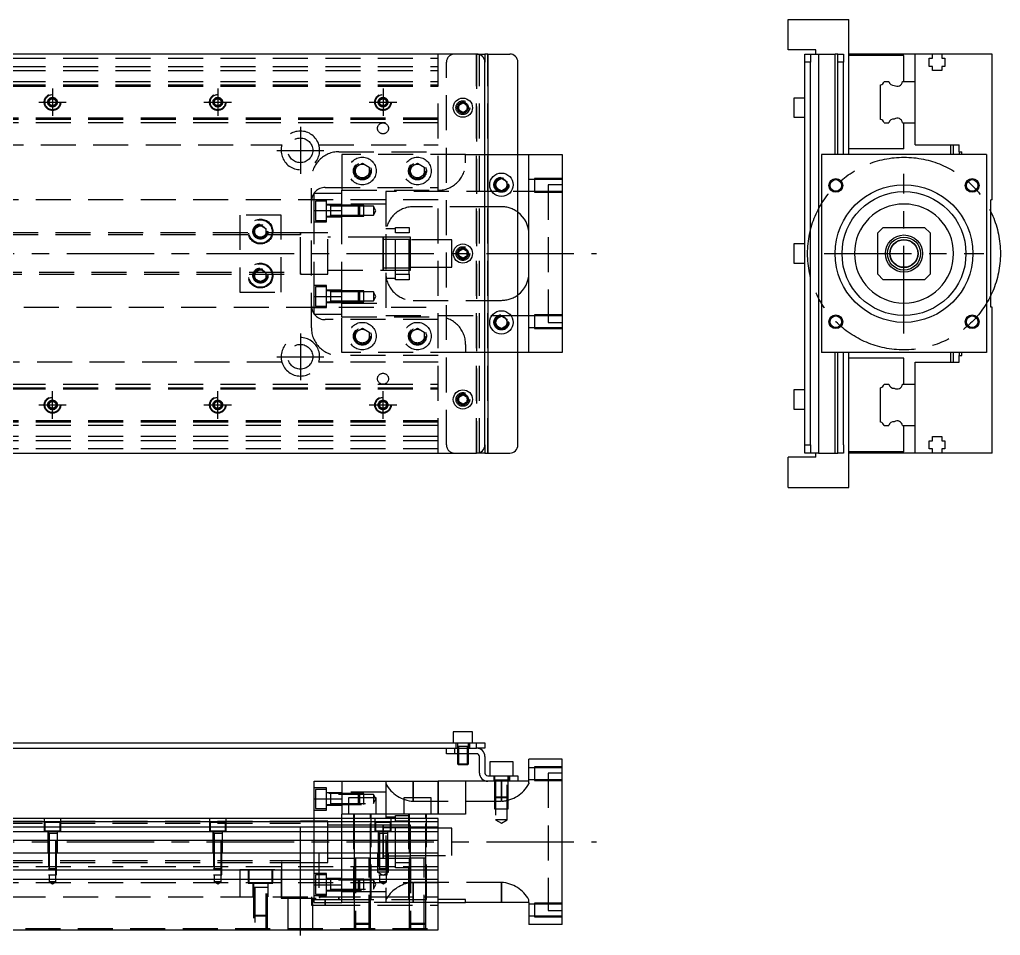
# Model space of a CAD drawing. Extents: x -13 to 681, y -282 to 87.
# Drawn here: x 325.1 to 681.2, y -247.7 to 85 of the extents above; entities that cross this region are included whole.
import ezdxf

# ---------------------------------------------------------------- set-up
doc = ezdxf.new("R2010")
doc.units = 0
doc.linetypes.add('CENTER', pattern=[50.8, 31.75, -6.35, 6.35, -6.35])
doc.linetypes.add('DASHED', pattern=[19.05, 12.7, -6.35])
doc.layers.get('0').update_dxf_attribs({"linetype": 'CONTINUOUS'})
doc.layers.add('CENTER', color=1, linetype='CENTER')

msp = doc.modelspace()

# ---------------------------------------------------------------- linework, layer by layer
at = {"color": 7, "linetype": 'CONTINUOUS'}
for p, q in [((604.16, 74), (604.16, 85)), ((604.16, 85), (626.16, 85)), ((626.16, 36), (626.16, 85)), ((491, 72.5), (3, 72.5)), ((491, 72.5), (494, 72.5)), ((494, 72.5), (494, 69.5)), ((495, 72.5), (494, 72.5)), ((495, 72.5), (495, -72.5)), ((495, 72.5), (503, 72.5)), ((614.16, 74), (604.16, 74)), ((610.16, 72.5), (612.16, 72.5)), ((610.16, 69.5), (610.16, 72.5)), ((612.16, 72.5), (615.16, 72.5)), ((612.16, 72.5), (612.16, 69.5)), ((614.16, 72.5), (614.16, 74)), ((615.16, 72.5), (615.16, -72.5)), ((615.16, 72.5), (621.16, 72.5)), ((621.16, 36), (621.16, 72.5)), ((622.16, 72.5), (621.16, 72.5)), ((622.16, 72.5), (624.16, 72.5)), ((622.16, 69.5), (622.16, 72.5)), ((624.16, 72.5), (624.16, 69.5)), ((650.16, 72.5), (626.16, 72.5)), ((646.16, 72), (626.16, 72)), ((646.16, 62.5), (646.16, 72)), ((656.46, 72.5), (650.16, 72.5)), ((650.16, 62.5), (650.16, 72.5)), ((659.86, 72.5), (656.46, 72.5)), ((656.46, 71), (656.46, 72.5)), ((659.86, 72.5), (659.86, 71)), ((678.16, 72.5), (659.86, 72.5)), ((678.16, 19.5), (678.16, 72.5)), ((494, -69.5), (494, 69.5)), ((506, -69.5), (506, 69.5)), ((612.16, 69.5), (610.16, 69.5)), ((610.16, -69.5), (610.16, 69.5)), ((612.16, -69.5), (612.16, 69.5)), ((624.16, 69.5), (622.16, 69.5)), ((622.16, 36), (622.16, 69.5)), ((624.16, 36), (624.16, 69.5)), ((655.31, 71), (656.46, 71)), ((655.31, 68), (655.31, 71)), ((656.46, 68), (655.31, 68)), ((656.46, 66.5), (656.46, 68)), ((659.86, 71), (661.01, 71)), ((659.86, 68), (659.86, 66.5)), ((661.01, 68), (659.86, 68)), ((661.01, 71), (661.01, 68)), ((659.86, 66.5), (656.46, 66.5)), ((637.66, 48.752272), (637.66, 61.247728)), ((638.912272, 62.5), (640.68668, 62.5)), ((645.637372, 62.5), (650.16, 62.5)), ((650.16, 47.5), (650.16, 62.5)), ((650.16, 47.5), (650.16, 62.5)), ((484.5, 53.866026), (486, 54.73205)), ((484.5, 52.133974), (484.5, 53.866026)), ((486, 54.73205), (487.5, 53.866026)), ((487.5, 53.866026), (487.5, 52.133974)), ((606.16, 56.5), (606.16, 53)), ((610.16, 56.5), (606.16, 56.5)), ((486, 51.26795), (484.5, 52.133974)), ((487.5, 52.133974), (486, 51.26795)), ((606.16, 53), (606.16, 49.5)), ((606.16, 49.5), (610.16, 49.5)), ((638.912272, 47.5), (640.68668, 47.5)), ((645.637372, 47.5), (650.16, 47.5)), ((646.16, 38), (646.16, 47.5)), ((650.16, 39.5), (650.16, 47.5)), ((650.16, 39.5), (666.16, 39.5)), ((663.16, 36), (663.16, 39.5)), ((664.16, 36), (664.16, 39.5)), ((666.16, 37), (666.16, 39.5)), ((506, 36), (510, 36)), ((510, -36), (510, 36)), ((510, 36), (522, 36)), ((522, 36), (522, -36)), ((676.16, 36), (616.16, 36)), ((616.16, 36), (616.16, -36)), ((646.16, 38), (626.16, 38)), ((666.16, 37), (667.16, 37)), ((666.16, 37), (666.16, 36)), ((667.16, 36), (667.16, 37)), ((676.16, 36), (676.16, -36)), ((498, 26.1547), (500, 27.309402)), ((498, 23.8453), (498, 26.1547)), ((500, 27.309402), (502, 26.1547)), ((502, 26.1547), (502, 23.8453)), ((500, 22.690598), (498, 23.8453)), ((502, 23.8453), (500, 22.690598)), ((677.66, -19.5), (677.66, 19.5)), ((678.16, 19.5), (677.66, 19.5)), ((638.66, 9.5), (636.66, 7.5)), ((636.66, -7.5), (636.66, 7.5)), ((638.66, 9.5), (653.66, 9.5)), ((655.66, 7.5), (653.66, 9.5)), ((655.66, 7.5), (655.66, -7.5)), ((484.5, 0.866026), (486, 1.73205)), ((484.5, -0.866026), (484.5, 0.866026)), ((486, 1.73205), (487.5, 0.866026)), ((487.5, 0.866026), (487.5, -0.866026)), ((606.16, 3.5), (606.16, 0)), ((610.16, 3.5), (606.16, 3.5)), ((606.16, 0), (606.16, -3.5)), ((486, -1.73205), (484.5, -0.866026)), ((487.5, -0.866026), (486, -1.73205)), ((606.16, -3.5), (610.16, -3.5)), ((636.66, -7.5), (638.66, -9.5)), ((653.66, -9.5), (638.66, -9.5)), ((653.66, -9.5), (655.66, -7.5)), ((678.16, -19.5), (677.66, -19.5)), ((678.16, -72.5), (678.16, -19.5)), ((498, -23.8453), (500, -22.690598)), ((498, -26.1547), (498, -23.8453)), ((500, -22.690598), (502, -23.8453)), ((502, -23.8453), (502, -26.1547)), ((500, -27.309402), (498, -26.1547)), ((502, -26.1547), (500, -27.309402)), ((510, -36), (506, -36)), ((522, -36), (510, -36)), ((676.16, -36), (616.16, -36)), ((621.16, -72.5), (621.16, -36)), ((622.16, -69.5), (622.16, -36)), ((624.16, -69.5), (624.16, -36)), ((626.16, -85), (626.16, -36)), ((646.16, -38), (626.16, -38)), ((646.16, -47.5), (646.16, -38)), ((663.16, -39.5), (663.16, -36)), ((664.16, -39.5), (664.16, -36)), ((666.16, -36), (666.16, -37)), ((666.16, -37), (667.16, -37)), ((666.16, -39.5), (666.16, -37)), ((667.16, -37), (667.16, -36)), ((650.16, -39.5), (666.16, -39.5)), ((650.16, -47.5), (650.16, -39.5)), ((606.16, -49.5), (606.16, -53)), ((610.16, -49.5), (606.16, -49.5)), ((637.66, -61.247728), (637.66, -48.752272)), ((638.912272, -47.5), (640.68668, -47.5)), ((645.637372, -47.5), (650.16, -47.5)), ((650.16, -62.5), (650.16, -47.5)), ((650.16, -62.5), (650.16, -47.5)), ((484.5, -52.133974), (486, -51.26795)), ((484.5, -53.866026), (484.5, -52.133974)), ((486, -51.26795), (487.5, -52.133974)), ((487.5, -52.133974), (487.5, -53.866026)), ((606.16, -53), (606.16, -56.5)), ((486, -54.73205), (484.5, -53.866026)), ((487.5, -53.866026), (486, -54.73205)), ((606.16, -56.5), (610.16, -56.5)), ((638.912272, -62.5), (640.68668, -62.5)), ((645.637372, -62.5), (650.16, -62.5)), ((646.16, -72), (646.16, -62.5)), ((650.16, -72.5), (650.16, -62.5)), ((656.46, -66.5), (659.86, -66.5)), ((656.46, -68), (656.46, -66.5)), ((659.86, -66.5), (659.86, -68)), ((494, -69.5), (494, -72.5)), ((610.16, -69.5), (612.16, -69.5)), ((610.16, -72.5), (610.16, -69.5)), ((612.16, -69.5), (612.16, -72.5)), ((622.16, -72.5), (622.16, -69.5)), ((624.16, -69.5), (624.16, -72.5)), ((655.31, -71), (655.31, -68)), ((655.31, -68), (656.46, -68)), ((656.46, -71), (655.31, -71)), ((656.46, -72.5), (656.46, -71)), ((659.86, -68), (661.01, -68)), ((661.01, -71), (659.86, -71)), ((659.86, -71), (659.86, -72.5)), ((661.01, -68), (661.01, -71)), ((3, -72.5), (491, -72.5)), ((494, -72.5), (491, -72.5)), ((494, -72.5), (495, -72.5)), ((495, -72.5), (503, -72.5)), ((604.16, -85), (604.16, -74)), ((614.16, -74), (604.16, -74)), ((612.16, -72.5), (610.16, -72.5)), ((615.16, -72.5), (612.16, -72.5)), ((614.16, -74), (614.16, -72.5)), ((615.16, -72.5), (621.16, -72.5)), ((621.16, -72.5), (622.16, -72.5)), ((624.16, -72.5), (622.16, -72.5)), ((646.16, -72), (626.16, -72)), ((650.16, -72.5), (626.16, -72.5)), ((656.46, -72.5), (650.16, -72.5)), ((659.86, -72.5), (656.46, -72.5)), ((678.16, -72.5), (659.86, -72.5)), ((604.16, -85), (626.16, -85)), ((489.5, -173.72), (482.5, -173.72)), ((482.5, -173.72), (482.5, -177.72)), ((489.5, -177.72), (489.5, -173.72)), ((297, -177.72), (491, -177.72)), ((491, -179.72), (491, -177.72)), ((491, -177.72), (494, -177.72)), ((494, -177.72), (494, -179.72)), ((297, -179.72), (483, -179.72)), ((480, -181.72), (480, -179.72)), ((483, -179.72), (483, -181.72)), ((483, -179.72), (491, -179.72)), ((483, -179.72), (491, -179.72)), ((494, -179.72), (491, -179.72)), ((483, -181.72), (480, -181.72)), ((491, -181.72), (483, -181.72)), ((484, -181.72), (484, -185.37)), ((484.35, -181.72), (484.35, -185.72)), ((487.65, -185.72), (487.65, -181.72)), ((488, -185.37), (488, -181.72)), ((492, -188.72), (492, -182.72)), ((494, -182.72), (494, -188.72)), ((504.25, -184.72), (495.75, -184.72)), ((495.75, -184.72), (495.75, -189.72)), ((504.25, -189.72), (504.25, -184.72)), ((510, -191.72), (510, -183.72)), ((522, -183.72), (510, -183.72)), ((522, -243.72), (522, -183.72)), ((484, -185.37), (488, -185.37)), ((484, -185.37), (484.35, -185.72)), ((487.65, -185.72), (484.35, -185.72)), ((487.65, -185.72), (488, -185.37)), ((432, -191.72), (442, -191.72)), ((432, -198.067524), (432, -191.72)), ((442, -191.72), (442, -203.72)), ((442, -191.72), (477, -191.72)), ((477, -203.72), (477, -191.72)), ((487, -191.72), (477, -191.72)), ((495, -191.72), (487, -191.72)), ((487, -191.72), (487, -203.72)), ((495, -189.72), (503, -189.72)), ((503, -191.72), (495, -191.72)), ((503, -191.72), (503, -189.72)), ((503, -189.72), (506, -189.72)), ((506, -191.72), (503, -191.72)), ((506, -189.72), (506, -191.72)), ((510, -191.72), (506, -191.72)), ((432, -198.067524), (442, -198.067524)), ((432, -205.22), (432, -198.067524)), ((454.5, -197.72), (444.5, -197.72)), ((444.5, -197.72), (444.5, -203.72)), ((454.5, -203.72), (454.5, -197.72)), ((474.5, -197.72), (464.5, -197.72)), ((464.5, -197.72), (464.5, -203.72)), ((474.5, -203.72), (474.5, -197.72)), ((477, -205.22), (292.5, -205.22)), ((477, -206.472272), (292.5, -206.472272)), ((442, -205.22), (442, -203.72)), ((487, -203.72), (442, -203.72)), ((477, -245.72), (477, -205.22)), ((292.5, -208.24668), (477, -208.24668)), ((457, -213.72), (457, -207.719994)), ((457, -219.720006), (457, -207.719994)), ((457, -208.595), (457, -209.72)), ((458, -208.595), (457, -208.595)), ((459.75, -208.595), (458, -208.595)), ((461.5, -208.595), (459.75, -208.595)), ((466.5, -208.595), (461.5, -208.595)), ((467, -208.595), (466.5, -208.595)), ((477, -210.143076), (292.5, -210.143076)), ((477, -213.197372), (292.5, -213.197372)), ((457, -210.719788), (457, -218.845)), ((17, -217.72), (477, -217.72)), ((457, -219.720006), (457, -218.845)), ((457, -218.845), (467, -218.845)), ((472.500006, -219.72), (466.499994, -219.72)), ((472.500006, -219.72), (466.499994, -219.72)), ((477, -224.02), (17, -224.02)), ((477, -227.42), (17, -227.42)), ((487, -234.72), (477, -234.72)), ((487, -235.72), (487, -234.72)), ((477, -235.72), (487, -235.72)), ((510, -235.72), (487, -235.72)), ((510, -235.72), (510, -243.72)), ((522, -243.72), (510, -243.72)), ((17, -245.72), (477, -245.72))]:
    msp.add_line(p, q, dxfattribs=at)
at = {"color": 3, "linetype": 'DASHED'}
for p, q in [((477, -72.5), (477, 72.5)), ((491, -72.5), (491, 72.5)), ((491, 72.5), (491, -72.5)), ((492, -72.5), (492, 72.5)), ((495, -72.5), (495, 72.5)), ((17, 71), (477, 71)), ((17, 68), (477, 68)), ((480, -69.5), (480, 69.5)), ((17, 66.5), (477, 66.5)), ((17, 62.5), (477, 62.5)), ((17, 61.247728), (477, 61.247728)), ((17, 61.1147), (477, 61.1147)), ((17, 61.1), (477, 61.1)), ((17, 60.8), (477, 60.8)), ((335.5, 55), (335.52041, 55.24661)), ((335.75, 55.721688), (337, 56.443376)), ((335.75, 54.278312), (335.75, 55.721688)), ((337, 53.556624), (335.75, 54.278312)), ((337, 56.443376), (338.25, 55.721688)), ((338.25, 54.278312), (337, 53.556624)), ((338.25, 55.721688), (338.25, 54.278312)), ((395.75, 55.721688), (397, 56.443376)), ((395.75, 54.278312), (395.75, 55.721688)), ((397, 53.556624), (395.75, 54.278312)), ((397, 56.443376), (398.25, 55.721688)), ((398.25, 54.278312), (397, 53.556624)), ((398.25, 55.721688), (398.25, 54.278312)), ((398.477374, 55.25955), (398.5, 55)), ((455.75, 55.721688), (457, 56.443376)), ((455.75, 54.278312), (455.75, 55.721688)), ((457, 53.556624), (455.75, 54.278312)), ((457, 56.443376), (458.25, 55.721688)), ((458.25, 54.278312), (457, 53.556624)), ((458.25, 55.721688), (458.25, 54.278312)), ((458.477374, 55.25955), (458.5, 55)), ((484, 53), (484.030168, 53.346066)), ((477, 49.2), (17, 49.2)), ((477, 48.9), (17, 48.9)), ((477, 48.8853), (17, 48.8853)), ((477, 48.752272), (17, 48.752272)), ((477, 47.5), (17, 47.5)), ((313.708204, 39.5), (420.291796, 39.5)), ((433.708204, 39.5), (477, 39.5)), ((441, 37), (477, 37)), ((442, 36), (442, 23)), ((487, 36), (442, 36)), ((487, 33), (487, 36)), ((487, 36), (494, 36)), ((494, 36), (506, 36)), ((447, 31.443376), (449.5, 32.886752)), ((449.5, 32.886752), (452, 31.443376)), ((467, 31.443376), (469.5, 32.886752)), ((469.5, 32.886752), (472, 31.443376)), ((447, 28.556624), (447, 31.443376)), ((449.5, 27.113248), (447, 28.556624)), ((452, 28.556624), (449.5, 27.113248)), ((452, 31.443376), (452, 28.556624)), ((452.477798, 30.364306), (452.5, 30)), ((466.5, 30), (466.520026, 30.346056)), ((467, 28.556624), (467, 31.443376)), ((469.5, 27.113248), (467, 28.556624)), ((472, 28.556624), (469.5, 27.113248)), ((472, 31.443376), (472, 28.556624)), ((431, -27), (431, 27)), ((502.483582, 25.286038), (502.5, 25)), ((512, 26.848738), (510, 26.848738)), ((512, 27.248732), (512, 22.248742)), ((522, 27.248732), (512, 27.248732)), ((522, 26.848738), (512, 26.848738)), ((517, 25), (517, -25)), ((522, 25), (517, 25)), ((432, 15.652476), (432, 22)), ((432, 22), (442, 22)), ((436, 24), (477, 24)), ((442, 15.652476), (442, 23)), ((442, 23), (477, 23)), ((442, 15.652476), (442, 22)), ((458, 22.5), (458, 7)), ((500, 22.5), (458, 22.5)), ((517, 22.5), (500, 22.5)), ((510, 22.648738), (512, 22.648738)), ((512, 22.648738), (522, 22.648738)), ((512, 22.248742), (522, 22.248742)), ((477, 19.5), (78.969694, 19.5)), ((436.5, 19.55635), (432, 19.55635)), ((432.5, 19.05635), (432.5, 12.05635)), ((436.5, 19.05635), (432.5, 19.05635)), ((436.5, 11.55635), (436.5, 19.55635)), ((442, 17.80635), (436.5, 17.80635)), ((458, 18), (442, 18)), ((458, 18), (442, 18)), ((432, -15.652476), (432, 15.652476)), ((432, 15.652476), (442, 15.652476)), ((437.905, 17.55635), (436.5, 17.55635)), ((442, 17.556346), (437.895, 17.55635)), ((437.9, 17.556354), (437.9, 13.556344)), ((437.9, 17.556354), (437.9, 13.556344)), ((437.9, 17.55635), (437.9, 17.339888)), ((437.9, 17.33964), (437.9, 17.55635)), ((442, 17.20635), (437.9, 17.20635)), ((448.15, 17.55635), (442, 17.556346)), ((448.15, 17.556344), (442, 17.556344)), ((448.5, 17.20635), (442, 17.20635)), ((448.5, 17.20635), (442, 17.20635)), ((442, -15.652476), (442, 15.652476)), ((442, -15.652476), (442, 15.652476)), ((448.15, 13.55635), (448.15, 17.55635)), ((448.5, 17.20635), (448.15, 17.55635)), ((450, 17.556344), (448.15, 17.556344)), ((448.5, 17.20635), (448.5, 13.90635)), ((450, 17.20635), (448.5, 17.20635)), ((450, 13.556354), (450, 17.556344)), ((453.5, 17.20635), (450, 17.20635)), ((453.5, 17.20635), (453.5, 13.90635)), ((454.452628, 15.55635), (453.5, 17.20635)), ((453.5, 13.90635), (454.452628, 15.55635)), ((494, 17), (468, 17)), ((500, 17), (494, 17)), ((420, 14), (405, 14)), ((405, 14), (405, -14)), ((420, -14), (420, 14)), ((432, 11.55635), (436.5, 11.55635)), ((432.5, 12.05635), (436.5, 12.05635)), ((436.5, 13.55635), (437.905, 13.55635)), ((436.5, 13.30635), (442, 13.30635)), ((437.895, 13.55635), (442, 13.556352)), ((437.9, 13.90635), (442, 13.90635)), ((437.9, 13.55635), (437.9, 13.773016)), ((437.9, 13.77281), (437.9, 13.55635)), ((442, 13.90635), (448.5, 13.90635)), ((442, 13.90635), (448.5, 13.90635)), ((442, 13.556354), (448.15, 13.556354)), ((442, 13.556352), (448.15, 13.55635)), ((448.15, 13.55635), (448.5, 13.90635)), ((448.15, 13.556354), (450, 13.556354)), ((448.5, 13.90635), (450, 13.90635)), ((450, 13.90635), (453.5, 13.90635)), ((427.005, 7.5), (275, 7.5)), ((410.5, 9.1547), (412.5, 10.309402)), ((410.5, 6.8453), (410.5, 9.1547)), ((412.5, 10.309402), (414.5, 9.1547)), ((414.5, 9.1547), (414.5, 6.8453)), ((414.983582, 8.286038), (415, 8)), ((432, 7.5), (426.995, 7.5)), ((427, -7.500006), (427, 7.500006)), ((427, 6.75), (427, 7.500006)), ((427, 6.951128), (427, 7.5)), ((427, 7.5), (427, 6.951128)), ((437, 7.5), (432, 7.5)), ((437, 7.5), (432, 7.5)), ((437, -7.5), (437, 7.5)), ((437, -7.5), (437, 7.5)), ((461.5, 9), (458, 9)), ((461.5, 9.5), (466.5, 9.5)), ((461.5, 7.5), (461.5, 9.5)), ((461.5, -7.5), (461.5, 7.5)), ((466.5, 7.5), (461.5, 7.5)), ((466.5, 9.5), (466.5, 7.5)), ((466.5, -7.5), (466.5, 7.5)), ((427, 6.75), (275, 6.75)), ((412.5, 5.690598), (410.5, 6.8453)), ((414.5, 6.8453), (412.5, 5.690598)), ((427, -6.951128), (427, 6.951128)), ((427, -6.75), (427, 6.75)), ((457.005, 6), (437, 6)), ((456.995, 6), (437, 6)), ((466.5, 6), (456.995, 6)), ((457.005, 6), (456.995, 6)), ((457, -6.000006), (457, 6.000006)), ((457, 5.125), (457, 6.000006)), ((457, 5.325034), (457, 6)), ((457, 6), (457, -5.999164)), ((457, 5.125), (457, -5.125)), ((467, 5.125), (457, 5.125)), ((466.5, 6), (457.005, 6)), ((458, 7), (458, -7)), ((467, 6), (466.5, 6)), ((467, -6), (467, 6)), ((480, 5), (467, 5)), ((482, 5), (480, 5)), ((482, -5), (482, 5)), ((484, 0), (484.023172, 0.30356)), ((275, -6.75), (427, -6.75)), ((410.5, -6.8453), (412.5, -5.690598)), ((410.5, -9.1547), (410.5, -6.8453)), ((412.5, -5.690598), (414.5, -6.8453)), ((414.5, -6.8453), (414.5, -9.1547)), ((427, -7.500006), (427, -6.75)), ((427, -7.5), (427, -6.951128)), ((427, -6.951128), (427, -7.5)), ((437, -6), (457.005, -6)), ((437, -6), (456.995, -6)), ((456.995, -6), (466.5, -6)), ((456.995, -6), (457.005, -6)), ((457, -6.000006), (457, -5.125)), ((457, -5.125), (467, -5.125)), ((457, -6), (457, -5.325218)), ((457, -5.999164), (457, -6)), ((457.005, -6), (466.5, -6)), ((458, -7), (458, -22.5)), ((466.5, -6), (467, -6)), ((467, -5), (480, -5)), ((480, -5), (482, -5)), ((275, -7.5), (427.005, -7.5)), ((410, -8), (410.018502, -7.696412)), ((412.5, -10.309402), (410.5, -9.1547)), ((414.5, -9.1547), (412.5, -10.309402)), ((426.995, -7.5), (432, -7.5)), ((432, -7.5), (437, -7.5)), ((432, -7.5), (437, -7.5)), ((458, -9), (461.5, -9)), ((461.5, -7.5), (466.5, -7.5)), ((461.5, -9.5), (461.5, -7.5)), ((466.5, -9.5), (461.5, -9.5)), ((466.5, -7.5), (466.5, -9.5)), ((405, -14), (420, -14)), ((436.5, -11.55635), (432, -11.55635)), ((432.5, -12.05635), (432.5, -19.05635)), ((436.5, -12.05635), (432.5, -12.05635)), ((436.5, -19.55635), (436.5, -11.55635)), ((442, -13.30635), (436.5, -13.30635)), ((437.905, -13.55635), (436.5, -13.55635)), ((442, -13.556352), (437.895, -13.55635)), ((437.9, -13.556344), (437.9, -17.556354)), ((437.9, -13.556344), (437.9, -17.556354)), ((437.9, -13.55635), (437.9, -13.77281)), ((437.9, -13.773058), (437.9, -13.55635)), ((442, -13.90635), (437.9, -13.90635)), ((448.15, -13.55635), (442, -13.556352)), ((448.15, -13.556352), (442, -13.556354)), ((448.5, -13.90635), (442, -13.90635)), ((448.5, -13.90635), (442, -13.90635)), ((448.15, -17.55635), (448.15, -13.55635)), ((448.5, -13.90635), (448.15, -13.55635)), ((450, -13.556354), (448.15, -13.556352)), ((448.5, -13.90635), (448.5, -17.20635)), ((450, -13.90635), (448.5, -13.90635)), ((450, -17.556344), (450, -13.556354)), ((453.5, -13.90635), (450, -13.90635)), ((453.5, -13.90635), (453.5, -17.20635)), ((454.452628, -15.55635), (453.5, -13.90635)), ((432, -15.652476), (442, -15.652476)), ((432, -22), (432, -15.652476)), ((436.5, -17.55635), (437.905, -17.55635)), ((437.895, -17.55635), (442, -17.556346)), ((437.9, -17.20635), (442, -17.20635)), ((437.9, -17.55635), (437.9, -17.339682)), ((437.9, -17.339888), (437.9, -17.55635)), ((442, -22), (442, -15.652476)), ((442, -23), (442, -15.652476)), ((442, -17.20635), (448.5, -17.20635)), ((442, -17.20635), (448.5, -17.20635)), ((442, -17.556344), (448.15, -17.556346)), ((442, -17.556346), (448.15, -17.55635)), ((448.15, -17.55635), (448.5, -17.20635)), ((448.15, -17.556346), (450, -17.556344)), ((448.5, -17.20635), (450, -17.20635)), ((450, -17.20635), (453.5, -17.20635)), ((453.5, -17.20635), (454.452628, -15.55635)), ((468, -17), (494, -17)), ((494, -17), (500, -17)), ((78.969694, -19.5), (477, -19.5)), ((432, -19.55635), (436.5, -19.55635)), ((432.5, -19.05635), (436.5, -19.05635)), ((436.5, -17.80635), (442, -17.80635)), ((442, -18), (458, -18)), ((442, -18), (458, -18)), ((432, -22), (442, -22)), ((477, -24), (436, -24)), ((442, -23), (477, -23)), ((442, -36), (442, -23)), ((458, -22.5), (500, -22.5)), ((500, -22.5), (517, -22.5)), ((502.483582, -24.713962), (502.5, -25)), ((512, -22.648738), (510, -22.648738)), ((512, -22.248742), (512, -27.248732)), ((522, -22.248742), (512, -22.248742)), ((522, -22.648738), (512, -22.648738)), ((447, -28.556624), (449.5, -27.113248)), ((449.5, -27.113248), (452, -28.556624)), ((467, -28.556624), (469.5, -27.113248)), ((469.5, -27.113248), (472, -28.556624)), ((510, -26.848738), (512, -26.848738)), ((512, -26.848738), (522, -26.848738)), ((512, -27.248732), (522, -27.248732)), ((517, -25), (522, -25)), ((446.5, -30), (446.520026, -29.653944)), ((447, -31.443376), (447, -28.556624)), ((449.5, -32.886752), (447, -31.443376)), ((452, -31.443376), (449.5, -32.886752)), ((452, -28.556624), (452, -31.443376)), ((466.5, -30), (466.520026, -29.653944)), ((467, -31.443376), (467, -28.556624)), ((469.5, -32.886752), (467, -31.443376)), ((472, -31.443376), (469.5, -32.886752)), ((472, -28.556624), (472, -31.443376)), ((487, -33), (487, -36)), ((477, -37), (441, -37)), ((487, -36), (442, -36)), ((494, -36), (487, -36)), ((506, -36), (494, -36)), ((420.291796, -39.5), (313.708204, -39.5)), ((477, -39.5), (433.708204, -39.5)), ((17, -47.5), (477, -47.5)), ((17, -48.752272), (477, -48.752272)), ((17, -48.8853), (477, -48.8853)), ((17, -48.9), (477, -48.9)), ((17, -49.2), (477, -49.2)), ((484, -53), (484.030168, -52.653934)), ((335.75, -54.278312), (337, -53.556624)), ((335.75, -55.721688), (335.75, -54.278312)), ((337, -56.443376), (335.75, -55.721688)), ((337, -53.556624), (338.25, -54.278312)), ((338.25, -55.721688), (337, -56.443376)), ((338.25, -54.278312), (338.25, -55.721688)), ((338.477374, -54.74045), (338.5, -55)), ((395.75, -54.278312), (397, -53.556624)), ((395.75, -55.721688), (395.75, -54.278312)), ((397, -56.443376), (395.75, -55.721688)), ((397, -53.556624), (398.25, -54.278312)), ((398.25, -55.721688), (397, -56.443376)), ((398.25, -54.278312), (398.25, -55.721688)), ((398.477374, -54.74045), (398.5, -55)), ((455.75, -54.278312), (457, -53.556624)), ((455.75, -55.721688), (455.75, -54.278312)), ((457, -56.443376), (455.75, -55.721688)), ((457, -53.556624), (458.25, -54.278312)), ((458.25, -55.721688), (457, -56.443376)), ((458.25, -54.278312), (458.25, -55.721688)), ((458.477374, -54.74045), (458.5, -55)), ((477, -60.8), (17, -60.8)), ((477, -61.1), (17, -61.1)), ((477, -61.1147), (17, -61.1147)), ((477, -61.247728), (17, -61.247728)), ((477, -62.5), (17, -62.5)), ((477, -66.5), (17, -66.5)), ((477, -68), (17, -68)), ((477, -71), (17, -71)), ((483.5, -177.72), (483.5, -179.72)), ((484, -177.72), (484, -181.72)), ((488, -181.72), (488, -177.72)), ((488.5, -179.72), (488.5, -177.72)), ((480, -179.72), (483, -179.72)), ((488.000006, -179.12), (483.999994, -179.12)), ((484.35, -179.12), (484.35, -181.72)), ((487.65, -181.72), (487.65, -179.12)), ((512, -186.871262), (510, -186.871262)), ((512, -186.471268), (512, -191.471258)), ((522, -186.471268), (512, -186.471268)), ((522, -186.871262), (512, -186.871262)), ((517, -188.72), (517, -238.72)), ((522, -188.72), (517, -188.72)), ((458, -191.72), (458, -192.336596)), ((468, -198.980598), (468, -191.72)), ((468, -191.72), (468, -198.980598)), ((477, -191.72), (477, -203.72)), ((497.25, -189.72), (497.25, -191.72)), ((502.500006, -191.32), (497.499994, -191.32)), ((497.499995, -189.72), (497.500006, -201.72)), ((497.9, -191.32), (497.9, -205.72)), ((500, -191.72), (500, -198.980598)), ((500, -198.980598), (500, -191.72)), ((502.1, -205.72), (502.1, -191.32)), ((502.499994, -201.72), (502.500005, -189.72)), ((502.75, -191.72), (502.75, -189.72)), ((510, -191.071262), (512, -191.071262)), ((517, -191.22), (510, -191.22)), ((510, -192.336596), (510, -191.72)), ((512, -191.071262), (522, -191.071262)), ((512, -191.471258), (522, -191.471258)), ((436.5, -194.16365), (432, -194.16365)), ((432.5, -194.66365), (432.5, -198.16365)), ((436.5, -194.66365), (432.5, -194.66365)), ((436.5, -202.16365), (436.5, -194.16365)), ((458, -195.72), (442, -195.72)), ((458, -192.336596), (458, -235.103404)), ((458, -192.336596), (458.037764, -192.64036)), ((510, -192.336596), (509.962236, -192.64036)), ((432.5, -198.16365), (432.5, -201.66365)), ((442, -195.91365), (436.5, -195.91365)), ((450, -196.163656), (436.5, -196.163641)), ((437.9, -196.163646), (437.9, -200.163656)), ((453.5, -196.51365), (437.9, -196.51365)), ((448.15, -198.16365), (448.15, -196.16365)), ((448.5, -196.51365), (448.15, -196.16365)), ((448.15, -200.16365), (448.15, -198.16365)), ((448.5, -196.51365), (448.5, -198.16365)), ((448.5, -198.16365), (448.5, -199.81365)), ((450, -200.163646), (450, -196.163656)), ((453.5, -196.51365), (453.5, -199.81365)), ((454.452628, -198.16365), (453.5, -196.51365)), ((453.5, -199.81365), (454.452628, -198.16365)), ((468, -198.980598), (500, -198.980598)), ((497.5, -197.32), (502.5, -197.32)), ((497.5, -197.32), (497.9, -197.72)), ((502.1, -197.72), (497.9, -197.72)), ((500, -198.980598), (502.500674, -198.62194)), ((502.1, -197.72), (502.5, -197.32)), ((432, -202.16365), (436.5, -202.16365)), ((432.5, -201.66365), (436.5, -201.66365)), ((436.5, -200.163661), (450, -200.163646)), ((436.5, -200.41365), (442, -200.41365)), ((437.9, -199.81365), (453.5, -199.81365)), ((448.15, -200.16365), (448.5, -199.81365)), ((497.500006, -201.72), (502.499994, -201.72)), ((54, -206.22), (427, -206.22)), ((334, -205.22), (334, -209.72)), ((340, -209.72), (340, -205.22)), ((394, -205.22), (394, -209.72)), ((400, -209.72), (400, -205.22)), ((427, -206.22), (426.995, -206.22)), ((427, -221.22), (427, -206.22)), ((427.005, -206.22), (427, -206.22)), ((432, -206.22), (427, -206.22)), ((432, -217.72), (432, -205.22)), ((437, -206.22), (432, -206.22)), ((437, -213.72), (437, -206.22)), ((442, -217.72), (442, -205.22)), ((446.25, -203.72), (446.25, -234.72)), ((446.5, -203.72), (446.5, -205.22)), ((446.5, -205.22), (446.5, -217.72)), ((452.5, -205.22), (452.5, -203.72)), ((452.5, -219.725), (452.5, -205.22)), ((452.75, -234.72), (452.75, -203.72)), ((454, -205.22), (454, -209.72)), ((461.5, -204.72), (458, -204.72)), ((460, -209.72), (460, -205.22)), ((461.5, -204.22), (466.5, -204.22)), ((461.5, -205.22), (461.5, -204.22)), ((461.5, -206.22), (461.5, -205.22)), ((461.5, -221.22), (461.5, -206.22)), ((466.5, -206.22), (461.5, -206.22)), ((466.25, -203.72), (466.25, -234.72)), ((466.5, -203.72), (466.5, -205.22)), ((466.5, -205.22), (466.5, -219.725)), ((472.5, -205.22), (472.5, -203.72)), ((472.5, -219.725), (472.5, -205.22)), ((472.75, -234.72), (472.75, -203.72)), ((502.1, -205.72), (497.9, -205.72)), ((497.9, -205.72), (500, -206.932436)), ((500, -206.932436), (502.1, -205.72)), ((54, -206.97), (427, -206.97)), ((334, -209.72), (340, -209.72)), ((339.75, -206.72), (334.25, -206.72)), ((334.25, -206.72), (334.25, -209.72)), ((335.25, -209.72), (335.25, -217.72)), ((335.500006, -209.72), (335.500006, -225.72)), ((338.499994, -225.72), (338.499994, -209.72)), ((338.75, -217.72), (338.75, -209.72)), ((339.75, -209.72), (339.75, -206.72)), ((394, -209.72), (400, -209.72)), ((399.75, -206.72), (394.25, -206.72)), ((394.25, -206.72), (394.25, -209.72)), ((395.25, -209.72), (395.25, -217.72)), ((395.500006, -209.72), (395.500006, -225.72)), ((398.499994, -225.72), (398.499994, -209.72)), ((398.75, -217.72), (398.75, -209.72)), ((399.75, -209.72), (399.75, -206.72)), ((442, -207.72), (437, -207.72)), ((446.5, -207.72), (442, -207.72)), ((452.5, -207.72), (446.5, -207.72)), ((454.25, -207.72), (452.5, -207.72)), ((454, -209.72), (460, -209.72)), ((459.75, -206.72), (454.25, -206.72)), ((454.25, -206.72), (454.25, -209.72)), ((457.005, -207.72), (454.25, -207.72)), ((455.25, -209.72), (455.25, -217.72)), ((455.500006, -209.72), (455.500006, -225.72)), ((458, -207.72), (456.995, -207.72)), ((457, -207.72), (457, -209.719258)), ((457, -208.394966), (457, -207.72)), ((459.75, -207.72), (458, -207.72)), ((458.499994, -225.72), (458.499994, -209.72)), ((458.75, -217.72), (458.75, -209.72)), ((459.75, -209.72), (459.75, -206.72)), ((461.5, -207.72), (459.75, -207.72)), ((466.5, -207.72), (461.5, -207.72)), ((467, -207.72), (466.5, -207.72)), ((467, -213.72), (467, -207.72)), ((472.5, -208.72), (467, -208.72)), ((477, -208.72), (472.5, -208.72)), ((482, -208.72), (477, -208.72)), ((482, -213.72), (482, -208.72)), ((338.500006, -210.72), (335.499994, -210.72)), ((335.75, -210.72), (335.75, -225.72)), ((338.25, -225.72), (338.25, -210.72)), ((398.500006, -210.72), (395.499994, -210.72)), ((395.75, -210.72), (395.75, -225.72)), ((398.25, -225.72), (398.25, -210.72)), ((458.500006, -210.72), (455.499994, -210.72)), ((455.75, -210.72), (455.75, -225.72)), ((457, -210.719914), (457, -213.519974)), ((457, -213.519974), (457, -219.719164)), ((458.25, -225.72), (458.25, -210.72)), ((437, -217.72), (437, -213.72)), ((467, -219.72), (467, -213.72)), ((482, -218.72), (482, -213.72)), ((54, -220.47), (427, -220.47)), ((420.291796, -233.72), (420.291796, -217.72)), ((432, -224.02), (432, -217.72)), ((433.708204, -217.72), (433.708204, -233.72)), ((437, -221.22), (437, -217.72)), ((437, -219.72), (442, -219.72)), ((442, -224.02), (442, -217.72)), ((442, -219.72), (446.39999, -219.72)), ((452.500006, -219.72), (446.499994, -219.72)), ((446.5, -217.72), (446.5, -219.72)), ((446.5, -219.72), (446.5, -224.02)), ((447, -219.72), (447, -245.72)), ((452, -245.72), (452, -219.72)), ((452.5, -227.42), (452.5, -219.715)), ((452.60001, -219.72), (457.005, -219.72)), ((455, -217.72), (455, -224.72)), ((456.995, -219.72), (466.39999, -219.72)), ((457, -219.719164), (457, -219.72)), ((457.005, -219.72), (466.5, -219.72)), ((459, -224.72), (459, -217.72)), ((466.5, -219.715), (466.5, -227.42)), ((467, -218.72), (482, -218.72)), ((467, -219.72), (467, -245.72)), ((472, -245.72), (472, -219.72)), ((472.5, -227.42), (472.5, -219.715)), ((477, -222.87), (17, -222.87)), ((54, -221.22), (427, -221.22)), ((335.5, -223.47), (338.5, -223.47)), ((335.5, -223.47), (335.75, -223.72)), ((338.25, -223.72), (335.75, -223.72)), ((338.25, -223.72), (338.5, -223.47)), ((395.5, -223.47), (398.5, -223.47)), ((395.5, -223.47), (395.75, -223.72)), ((398.25, -223.72), (395.75, -223.72)), ((398.25, -223.72), (398.5, -223.47)), ((405, -223.72), (405, -224.02)), ((405, -223.72), (420, -223.72)), ((405, -224.02), (405, -227.42)), ((408, -223.72), (408, -228.72)), ((408.25, -223.72), (408.25, -224.02)), ((408.25, -224.02), (408.25, -227.42)), ((416.75, -224.02), (416.75, -223.72)), ((416.75, -227.42), (416.75, -224.02)), ((417, -228.72), (417, -223.72)), ((420, -223.72), (420, -224.02)), ((420, -224.02), (420, -227.42)), ((427, -221.22), (432, -221.22)), ((432, -221.22), (437, -221.22)), ((432, -227.42), (432, -224.02)), ((442, -227.42), (442, -224.02)), ((446.5, -224.02), (446.5, -227.42)), ((455.5, -223.47), (458.5, -223.47)), ((455.5, -223.47), (455.75, -223.72)), ((458.25, -223.72), (455.75, -223.72)), ((458, -222.72), (461.5, -222.72)), ((458.25, -223.72), (458.5, -223.47)), ((461.5, -221.22), (466.5, -221.22)), ((461.5, -223.22), (461.5, -221.22)), ((466.5, -223.22), (461.5, -223.22)), ((335.500006, -225.72), (338.499994, -225.72)), ((335.75, -225.72), (335.75, -228.22)), ((338.25, -228.22), (338.25, -225.72)), ((395.500006, -225.72), (398.499994, -225.72)), ((395.75, -225.72), (395.75, -228.22)), ((398.25, -228.22), (398.25, -225.72)), ((405, -227.42), (405, -233.72)), ((408.25, -227.42), (408.25, -228.72)), ((416.75, -228.72), (416.75, -227.42)), ((420, -227.42), (420, -233.72)), ((436.5, -225.27635), (432, -225.27635)), ((432, -229.372476), (432, -227.42)), ((432.5, -225.77635), (432.5, -227.42)), ((436.5, -225.77635), (432.5, -225.77635)), ((432.5, -227.42), (432.5, -229.27635)), ((436.5, -233.27635), (436.5, -225.27635)), ((442, -227.02635), (436.5, -227.02635)), ((450, -227.276354), (436.5, -227.276339)), ((437.9, -227.276344), (437.9, -231.276354)), ((453.5, -227.62635), (437.9, -227.62635)), ((442, -234.72), (442, -227.42)), ((446.5, -227.42), (446.5, -234.72)), ((448.15, -227.42), (448.15, -227.27635)), ((448.29365, -227.42), (448.15, -227.27635)), ((448.15, -229.27635), (448.15, -227.42)), ((448.5, -227.62635), (448.29365, -227.42)), ((448.5, -227.62635), (448.5, -229.27635)), ((450, -227.42), (450, -227.276354)), ((450, -231.276344), (450, -227.42)), ((452.5, -234.72), (452.5, -227.42)), ((453.5, -227.62635), (453.5, -230.92635)), ((454.452628, -229.27635), (453.5, -227.62635)), ((459, -224.72), (455, -224.72)), ((455, -224.72), (457, -225.8747)), ((455.500006, -225.72), (458.499994, -225.72)), ((455.75, -225.72), (455.75, -228.22)), ((457, -225.8747), (459, -224.72)), ((458.25, -228.22), (458.25, -225.72)), ((466.5, -227.42), (466.5, -234.72)), ((472.5, -234.72), (472.5, -227.42)), ((477, -228.57), (17, -228.57)), ((338.25, -228.22), (335.75, -228.22)), ((335.75, -228.22), (337, -228.941688)), ((337, -228.941688), (338.25, -228.22)), ((398.25, -228.22), (395.75, -228.22)), ((395.75, -228.22), (397, -228.941688)), ((397, -228.941688), (398.25, -228.22)), ((408, -228.72), (417, -228.72)), ((409.75, -228.72), (409.75, -233.72)), ((415.000006, -230.32), (409.999994, -230.32)), ((410.000006, -228.72), (410.000006, -245.22)), ((410.4, -230.32), (410.4, -245.22)), ((414.6, -245.22), (414.6, -230.32)), ((414.999994, -245.22), (414.999994, -228.72)), ((415.25, -233.72), (415.25, -228.72)), ((432, -229.372476), (442, -229.372476)), ((432, -233.72), (432, -229.372476)), ((432.5, -229.27635), (432.5, -232.77635)), ((436.5, -231.276359), (450, -231.276344)), ((437.9, -230.92635), (453.5, -230.92635)), ((448.15, -231.27635), (448.15, -229.27635)), ((448.15, -231.27635), (448.5, -230.92635)), ((448.5, -229.27635), (448.5, -230.92635)), ((453.5, -230.92635), (454.452628, -229.27635)), ((458.25, -228.22), (455.75, -228.22)), ((455.75, -228.22), (457, -228.941688)), ((457, -228.941688), (458.25, -228.22)), ((466.619728, -228.56908), (466.49952, -228.588974)), ((466.619312, -228.569146), (468, -228.459402)), ((466.99996, -228.517024), (466.619728, -228.56908)), ((468, -228.459402), (466.99996, -228.517024)), ((500, -228.459402), (468, -228.459402)), ((468, -235.72), (468, -228.459402)), ((468, -228.459402), (468, -234.72)), ((500, -228.459402), (500, -235.72)), ((500, -235.72), (500, -228.459402)), ((17, -233.72), (477, -233.72)), ((420, -233.72), (420, -234.22)), ((420, -234.22), (434, -234.22)), ((422.5, -234.22), (422.5, -245.72)), ((431, -233.72), (431, -234.72)), ((431, -234.72), (441, -234.72)), ((431, -234.72), (431, -236.72)), ((431.5, -245.72), (431.5, -234.22)), ((432, -233.27635), (436.5, -233.27635)), ((432, -235.72), (432, -233.72)), ((432.5, -232.77635), (436.5, -232.77635)), ((433.708204, -233.72), (477, -233.72)), ((434, -234.22), (434, -233.72)), ((436, -236.72), (436, -234.72)), ((436, -234.72), (436, -235.72)), ((436.5, -231.52635), (442, -231.52635)), ((441, -234.72), (441, -233.72)), ((441, -233.72), (441, -234.72)), ((441, -234.72), (477, -234.72)), ((442, -231.72), (446.5, -231.72)), ((442, -235.72), (442, -234.72)), ((446.5, -231.72), (447, -231.72)), ((446.5, -234.72), (446.5, -243.22)), ((446.500006, -234.72), (446.500006, -243.220006)), ((447, -231.72), (452, -231.72)), ((452, -231.72), (452.5, -231.72)), ((452.499994, -243.220006), (452.499994, -234.72)), ((452.5, -231.72), (458, -231.72)), ((452.5, -243.22), (452.5, -234.72)), ((458.058008, -234.72085), (458, -235.103404)), ((466.5, -234.72), (466.5, -243.22)), ((466.500006, -234.72), (466.500006, -243.220006)), ((468, -234.72), (468, -235.72)), ((472.499994, -243.220006), (472.499994, -234.72)), ((472.5, -243.22), (472.5, -234.72)), ((510, -235.103404), (509.962236, -234.79964)), ((431, -236.72), (436, -236.72)), ((432, -235.72), (442, -235.72)), ((436, -235.72), (436, -236.72)), ((436, -236.72), (477, -236.72)), ((446.5, -235.72), (442, -235.72)), ((447, -235.72), (446.5, -235.72)), ((452, -235.72), (447, -235.72)), ((452.5, -235.72), (452, -235.72)), ((466.5, -235.72), (452.5, -235.72)), ((458, -235.103404), (458, -235.72)), ((467, -235.72), (466.5, -235.72)), ((472, -235.72), (467, -235.72)), ((472.5, -235.72), (472, -235.72)), ((477, -235.72), (472.5, -235.72)), ((510, -235.72), (510, -235.103404)), ((510, -236.22), (517, -236.22)), ((512, -236.368738), (510, -236.368738)), ((512, -235.968742), (512, -240.968732)), ((522, -235.968742), (512, -235.968742)), ((522, -236.368738), (512, -236.368738)), ((410, -240.32), (415, -240.32)), ((410, -240.32), (410.4, -240.72)), ((414.6, -240.72), (410.4, -240.72)), ((414.6, -240.72), (415, -240.32)), ((510, -240.568738), (512, -240.568738)), ((512, -240.568738), (522, -240.568738)), ((512, -240.968732), (522, -240.968732)), ((517, -238.72), (522, -238.72)), ((79.499994, -245.22), (477, -245.22)), ((446.5, -243.22), (452.5, -243.22)), ((446.5, -243.22), (447, -243.72)), ((446.500006, -243.220006), (446.500006, -245.72)), ((452, -243.72), (447, -243.72)), ((452, -243.72), (452.5, -243.22)), ((452.499994, -245.72), (452.499994, -243.220006)), ((466.5, -243.22), (472.5, -243.22)), ((466.5, -243.22), (467, -243.72)), ((466.500006, -243.220006), (466.500006, -245.72)), ((472, -243.72), (467, -243.72)), ((472, -243.72), (472.5, -243.22)), ((472.499994, -245.72), (472.499994, -243.220006))]:
    msp.add_line(p, q, dxfattribs=at)
for centre, radius in [((337, 55), 3), ((337, 55), 2.75), ((397, 55), 3), ((397, 55), 2.75), ((457, 55), 3), ((457, 55), 2.75), ((337, 55), 1.75), ((337, 55), 1.5), ((337, 55), 1.25), ((397, 55), 1.75), ((397, 55), 1.5), ((397, 55), 1.25), ((457, 55), 1.75), ((457, 55), 1.5), ((457, 55), 1.25), ((486, 53), 2.5), ((486, 53), 2), ((457, 45.5), 2), ((427, 37.5), 4.5), ((449.5, 30), 5), ((449.5, 30), 3.25), ((449.5, 30), 3), ((449.5, 30), 2.5), ((469.5, 30), 5), ((469.5, 30), 3.25), ((469.5, 30), 3), ((469.5, 30), 2.5), ((500, 25), 2.75), ((500, 25), 2.5), ((412.5, 8), 4.5), ((412.5, 8), 4.25), ((412.5, 8), 2.75), ((412.5, 8), 2.5), ((412.5, 8), 2.1), ((486, 0), 2.5), ((486, 0), 2), ((412.5, -8), 4.5), ((412.5, -8), 4.25), ((412.5, -8), 2.75), ((412.5, -8), 2.5), ((412.5, -8), 2.1), ((500, -25), 2.75), ((500, -25), 2.5), ((449.5, -30), 5), ((449.5, -30), 3.25), ((449.5, -30), 3), ((449.5, -30), 2.5), ((469.5, -30), 5), ((469.5, -30), 3.25), ((469.5, -30), 3), ((469.5, -30), 2.5), ((427, -37.5), 4.5), ((457, -45.5), 2), ((337, -55), 3), ((337, -55), 2.75), ((337, -55), 1.75), ((397, -55), 3), ((397, -55), 2.75), ((397, -55), 1.75), ((457, -55), 3), ((457, -55), 2.75), ((457, -55), 1.75), ((486, -53), 2.5), ((486, -53), 2), ((337, -55), 1.5), ((337, -55), 1.25), ((397, -55), 1.5), ((397, -55), 1.25), ((457, -55), 1.5), ((457, -55), 1.25)]:
    msp.add_circle(centre, radius, dxfattribs=at)
at = {"color": 7, "linetype": 'CONTINUOUS'}
for centre, radius in [((486, 53), 3.5), ((500, 25), 4.25), ((621.411262, 24.748738), 2.1), ((646.16, 0), 25), ((670.908738, 24.748738), 2.1), ((646.16, 0), 22.5), ((646.16, 0), 6.75), ((646.16, 0), 6), ((646.16, 0), 5.125), ((646.16, 0), 5), ((486, 0), 3.5), ((500, -25), 4.25), ((621.411262, -24.748738), 2.1), ((670.908738, -24.748738), 2.1), ((486, -53), 3.5)]:
    msp.add_circle(centre, radius, dxfattribs=at)
at = {"color": 3, "linetype": 'CONTINUOUS'}
for centre in [(621.411262, 24.748738), (670.908738, 24.748738), (621.411262, -24.748738), (670.908738, -24.748738)]:
    msp.add_circle(centre, 2.5, dxfattribs=at)
at = {"color": 3, "linetype": 'DASHED'}
for centre, radius, start, end in [((483, 69.5), 3, 90, 180), ((427, 37.5), 7, 16.60155, 163.39845), ((427, 37.5), 7, 163.39845, 16.60155), ((441, 27), 10, 90, 180), ((477, 33), 10, 270, 0), ((436, 19), 5, 90, 180), ((468, 7), 10, 90, 180), ((500, 7), 10, 53.130102, 90), ((468, -7), 10, 180, 270), ((500, -7), 10, 270, 306.869898), ((436, -19), 5, 180, 270), ((477, -33), 10, 0, 90), ((441, -27), 10, 180, 270), ((427, -37.5), 7, 343.39845, 196.60155), ((427, -37.5), 7, 196.60155, 343.39845), ((483, -69.5), 3, 180, 270), ((468.811246, -186.709102), 12.298282, 208.83464497, 266.2177859), ((499.188754, -186.709102), 12.298282, 273.7822141, 331.16535503), ((469.07768, -241.014716), 12.690388, 101.721719, 150.267227), ((499.188754, -240.730898), 12.298282, 28.83464497, 86.2177859)]:
    msp.add_arc(centre, radius, start, end, dxfattribs=at)
at = {"color": 7, "linetype": 'CONTINUOUS'}
for centre, radius, start, end in [((491, 69.5), 3, 0, 90), ((503, 69.5), 3, 0, 90), ((637.26, 62.9), 1.7, 283.608961, 346.391039), ((642.36, 62.8), 1.7, 190.164249, 277.540197), ((643.66, 62.8), 2, 237.42103, 351.373073), ((486, 53), 1.65, 155.380023, 180), ((486, 53), 1.65, 144.619977, 155.380023), ((486, 53), 1.65, 95.380023, 144.619977), ((486, 53), 1.65, 84.619977, 95.380023), ((486, 53), 1.65, 35.380023, 84.619977), ((486, 53), 1.65, 24.619977, 35.380023), ((486, 53), 1.65, 335.380023, 24.619977), ((486, 53), 1.65, 180, 204.619977), ((486, 53), 1.65, 204.619977, 215.380023), ((486, 53), 1.65, 215.380023, 264.619977), ((486, 53), 1.65, 264.619977, 275.380023), ((486, 53), 1.65, 275.380023, 324.619977), ((486, 53), 1.65, 324.619977, 335.380023), ((637.26, 47.1), 1.7, 13.608961, 76.391039), ((642.36, 47.2), 1.7, 82.459803, 169.835751), ((643.66, 47.2), 2, 8.626927, 122.57897), ((500, 25), 2.1, 162.24721, 180), ((500, 25), 2.1, 180, 197.75279), ((500, 25), 2.1, 137.75279, 162.24721), ((500, 25), 2.1, 102.24721, 137.75279), ((500, 25), 2.1, 77.75279, 102.24721), ((500, 25), 2.1, 42.24721, 77.75279), ((500, 25), 2.1, 17.75279, 42.24721), ((500, 25), 2.1, 342.24721, 17.75279), ((500, 25), 2.1, 197.75279, 222.24721), ((500, 25), 2.1, 222.24721, 257.75279), ((500, 25), 2.1, 257.75279, 282.24721), ((500, 25), 2.1, 282.24721, 317.75279), ((500, 25), 2.1, 317.75279, 342.24721), ((646.16, 0), 18, 0, 270), ((646.16, 0), 18, 0, 270), ((500, 7), 10, 0, 53.130102), ((486, 0), 1.65, 155.380023, 180), ((486, 0), 1.65, 180, 204.619977), ((486, 0), 1.65, 144.619977, 155.380023), ((486, 0), 1.65, 95.380023, 144.619977), ((486, 0), 1.65, 84.619977, 95.380023), ((486, 0), 1.65, 35.380023, 84.619977), ((486, 0), 1.65, 24.619977, 35.380023), ((486, 0), 1.65, 335.380023, 24.619977), ((646.16, 0), 18, 270, 0), ((646.16, 0), 18, 270, 0), ((486, 0), 1.65, 204.619977, 215.380023), ((486, 0), 1.65, 215.380023, 264.619977), ((486, 0), 1.65, 264.619977, 275.380023), ((486, 0), 1.65, 275.380023, 324.619977), ((486, 0), 1.65, 324.619977, 335.380023), ((500, -7), 10, 306.869898, 0), ((500, -25), 2.1, 162.24721, 180), ((500, -25), 2.1, 137.75279, 162.24721), ((500, -25), 2.1, 102.24721, 137.75279), ((500, -25), 2.1, 77.75279, 102.24721), ((500, -25), 2.1, 42.24721, 77.75279), ((500, -25), 2.1, 17.75279, 42.24721), ((500, -25), 2.1, 342.24721, 17.75279), ((500, -25), 2.1, 180, 197.75279), ((500, -25), 2.1, 197.75279, 222.24721), ((500, -25), 2.1, 222.24721, 257.75279), ((500, -25), 2.1, 257.75279, 282.24721), ((500, -25), 2.1, 282.24721, 317.75279), ((500, -25), 2.1, 317.75279, 342.24721), ((637.26, -47.1), 1.7, 283.608961, 346.391039), ((642.36, -47.2), 1.7, 190.164249, 277.540197), ((643.66, -47.2), 2, 237.42103, 351.373073), ((486, -53), 1.65, 155.380023, 180), ((486, -53), 1.65, 180, 204.619977), ((486, -53), 1.65, 144.619977, 155.380023), ((486, -53), 1.65, 95.380023, 144.619977), ((486, -53), 1.65, 84.619977, 95.380023), ((486, -53), 1.65, 35.380023, 84.619977), ((486, -53), 1.65, 24.619977, 35.380023), ((486, -53), 1.65, 335.380023, 24.619977), ((486, -53), 1.65, 204.619977, 215.380023), ((486, -53), 1.65, 215.380023, 264.619977), ((486, -53), 1.65, 264.619977, 275.380023), ((486, -53), 1.65, 275.380023, 324.619977), ((486, -53), 1.65, 324.619977, 335.380023), ((637.26, -62.9), 1.7, 13.608961, 76.391039), ((642.36, -62.8), 1.7, 82.459803, 169.835751), ((643.66, -62.8), 2, 8.626927, 122.57897), ((491, -69.5), 3, 270, 0), ((503, -69.5), 3, 270, 0), ((491, -182.72), 3, 0, 90), ((491, -182.72), 1, 0, 90), ((495, -188.72), 3, 180, 270), ((495, -188.72), 1, 180, 270)]:
    msp.add_arc(centre, radius, start, end, dxfattribs=at)
at = {"layer": 'CENTER', "color": 1, "linetype": 'CENTER'}
for p, q in [((337, 60), (337, 50)), ((397, 60), (397, 50)), ((457, 60), (457, 50)), ((332, 55), (342, 55)), ((392, 55), (402, 55)), ((452, 55), (462, 55)), ((427, 46), (427, 29)), ((418.5, 37.5), (435.5, 37.5)), ((646.16, -29), (646.16, 29)), ((-13.447893, 0), (534.546148, 0)), ((617.16, 0), (675.16, 0)), ((427, -29), (427, -46)), ((418.5, -37.5), (435.5, -37.5)), ((337, -60), (337, -50)), ((397, -60), (397, -50)), ((457, -60), (457, -50)), ((332, -55), (342, -55)), ((392, -55), (402, -55)), ((452, -55), (462, -55)), ((-13.447893, -213.72), (534.546148, -213.72)), ((427, -247.72), (427, -215.72))]:
    msp.add_line(p, q, dxfattribs=at)
msp.add_circle((646.16, 0), 35.000001, dxfattribs=at)

doc.saveas('drawing.dxf')
